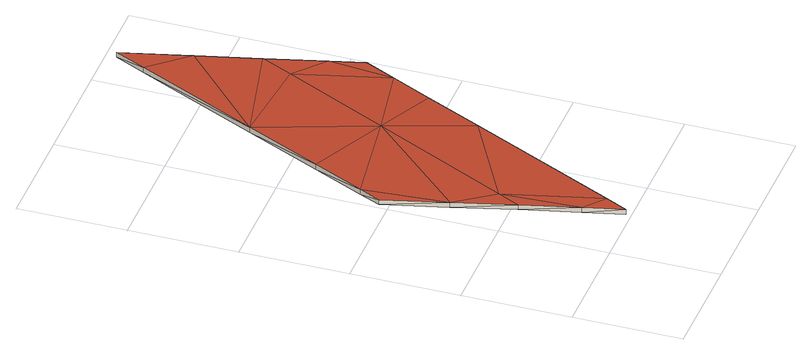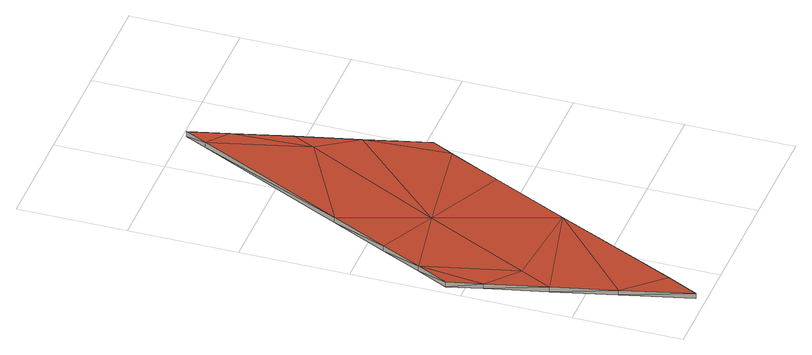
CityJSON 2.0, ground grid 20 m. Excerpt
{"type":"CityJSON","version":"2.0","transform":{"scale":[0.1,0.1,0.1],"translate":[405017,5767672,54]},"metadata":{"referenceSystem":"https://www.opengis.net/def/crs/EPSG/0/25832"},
"CityObjects":{
"building1":{"type":"Building","attributes":{"Geometrietyp2DReferenz":"3000","Gemeindeschluessel":"05515000","function":"53001_1800","roofType":"9999","measuredHeight":1},"geometry":[{"type":"Solid","lod":"2","boundaries":[[[[0,1,2]],[[1,3,2]],[[4,5,0]],[[5,1,0]],[[6,7,4]],[[7,5,4]],[[8,9,6]],[[9,7,6]],[[10,11,8]],[[11,9,8]],[[12,13,10]],[[13,11,10]],[[14,15,12]],[[15,13,12]],[[16,17,14]],[[17,15,14]],[[18,19,16]],[[19,17,16]],[[20,21,18]],[[21,19,18]],[[22,23,20]],[[23,21,20]],[[24,25,22]],[[25,23,22]],[[26,27,24]],[[27,25,24]],[[28,29,26]],[[29,27,26]],[[30,31,28]],[[31,29,28]],[[32,33,30]],[[33,31,30]],[[34,35,32]],[[35,33,32]],[[2,3,34]],[[3,35,34]],[[1,36,3]],[[5,7,1]],[[1,7,37]],[[37,7,9]],[[1,37,36]],[[37,9,11]],[[37,11,38]],[[38,11,19]],[[19,11,17]],[[17,11,13]],[[17,13,15]],[[35,3,36]],[[35,36,31]],[[31,33,35]],[[31,36,29]],[[29,36,37]],[[29,37,27]],[[23,25,21]],[[27,37,25]],[[25,37,38]],[[25,38,21]],[[38,19,21]],[[0,2,39]],[[4,0,6]],[[0,40,6]],[[40,8,6]],[[0,39,40]],[[40,10,8]],[[40,41,10]],[[41,18,10]],[[18,16,10]],[[16,12,10]],[[16,14,12]],[[34,39,2]],[[34,30,39]],[[30,34,32]],[[30,28,39]],[[28,40,39]],[[28,26,40]],[[22,20,24]],[[26,24,40]],[[24,41,40]],[[24,20,41]],[[41,20,18]]]],"semantics":{"surfaces":[{"type":"WallSurface"},{"type":"GroundSurface"},{"type":"RoofSurface"}],"values":[[0,0,0,0,0,0,0,0,0,0,0,0,0,0,0,0,0,0,0,0,0,0,0,0,0,0,0,0,0,0,0,0,0,0,0,0,1,1,1,1,1,1,1,1,1,1,1,1,1,1,1,1,1,1,1,1,1,1,2,2,2,2,2,2,2,2,2,2,2,2,2,2,2,2,2,2,2,2,2,2]]}}]}
},
"vertices":[
[36,300,21],[36,300,11],[65,187,22],[65,187,12],[5,417,21],[5,417,11],[25,457,20],[25,457,10],[71,553,19],[71,553,9],[140,695,18],[140,695,8],[250,923,18],[250,923,8],[279,982,17],[279,982,7],[312,853,17],[312,853,7],[341,739,17],[341,739,7],[369,630,18],[369,630,8],[385,567,18],[385,567,8],[356,508,19],[356,508,9],[319,433,19],[319,433,9],[268,328,20],[268,328,10],[131,49,22],[131,49,12],[111,8,22],[111,8,12],[92,81,22],[92,81,12],[85,228,12],[214,484,9],[312,680,8],[85,228,22],[214,484,19],[312,680,18]
]}
